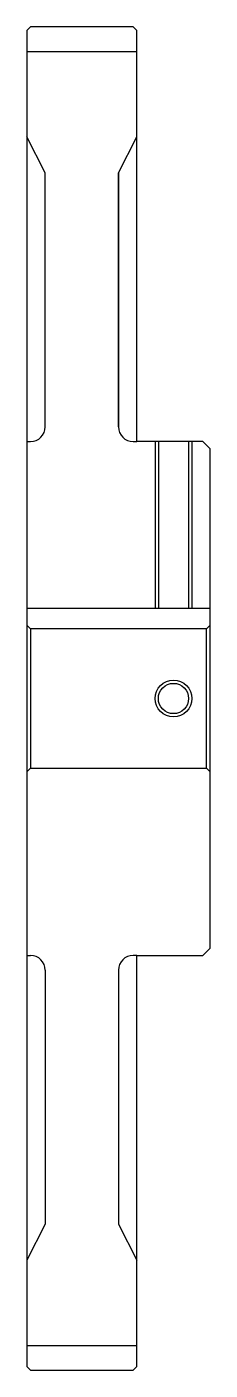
# Model space of a CAD drawing. Header units: metres. Extents: x 195 to 534, y 105 to 288.
# Drawn here: x 195.1 to 220.1, y 104.9 to 287.9 of the extents above.
import ezdxf

# ---------------------------------------------------------------- set-up
doc = ezdxf.new("R2010")
doc.units = ezdxf.units.M

msp = doc.modelspace()

# ---------------------------------------------------------------- linework, layer by layer
at = {"color": 4}
for p, q in [((195.135132, 284.543915), (210.135132, 284.543915)), ((207.635132, 268.01239), (207.635132, 233.418915)), ((195.135132, 231.418915), (195.635132, 231.418915)), ((209.635132, 231.418915), (210.135132, 231.418915)), ((195.135132, 208.718918), (220.135132, 208.718918)), ((220.135132, 206.418915), (219.635132, 205.918915)), ((195.135132, 186.418915), (195.635132, 186.918915)), ((220.135132, 186.418915), (219.635132, 186.918915)), ((195.135132, 161.418915), (195.635132, 161.418915)), ((210.135132, 161.418915), (209.635132, 161.418915)), ((207.635132, 159.418915), (207.635132, 124.825439)), ((195.135132, 108.293915), (210.135132, 108.293915))]:
    msp.add_line(p, q, dxfattribs=at)
for points in [[(210.135132, 287.418915), (209.635132, 287.918915), (195.635132, 287.918915), (195.135132, 287.418915), (195.135132, 186.418915)], [(195.135132, 186.418915), (195.135132, 105.418915), (195.635132, 104.918915), (209.635132, 104.918915), (210.135132, 105.418915), (210.135132, 161.418915), (219.135132, 161.418915), (220.135132, 162.418915), (220.135132, 230.418915), (219.135132, 231.418915), (210.135132, 231.418915), (210.135132, 287.418915)], [(197.635132, 233.418915), (197.635132, 268.01239), (195.135132, 272.918915)], [(207.635132, 233.418915), (207.635132, 268.01239), (210.135132, 272.918915)], [(212.635132, 231.418915), (212.635132, 208.718918)], [(213.070129, 231.418915), (213.070129, 208.718918)], [(217.200134, 231.418915), (217.200134, 208.718918)], [(217.635132, 231.418915), (217.635132, 208.718918)], [(195.135132, 206.418915), (195.635132, 205.918915), (195.635132, 186.918915), (219.635132, 186.918915), (219.635132, 205.918915), (195.635132, 205.918915)], [(197.635132, 159.418915), (197.635132, 124.825439), (195.135132, 119.918915)], [(207.635132, 159.418915), (207.635132, 124.825439), (210.135132, 119.918915)]]:
    msp.add_lwpolyline(points, dxfattribs=at)
at = {"color": 7}
msp.add_circle((215.135132, 196.418915), 2.5, dxfattribs=at)
at = {"color": 4}
msp.add_circle((215.135132, 196.418915), 2.065, dxfattribs=at)
for centre, start, end in [((195.635132, 233.418915), 270, 0), ((209.635132, 233.418915), 180, 270), ((195.635132, 159.418915), 0, 90), ((209.635132, 159.418915), 90, 180)]:
    msp.add_arc(centre, 2, start, end, dxfattribs=at)

doc.saveas('drawing.dxf')
